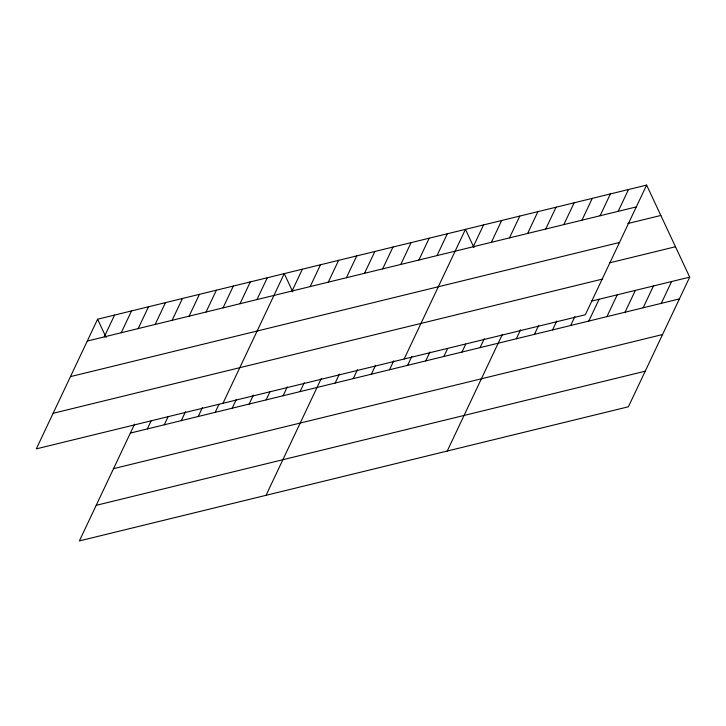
<?xml version="1.0" encoding="UTF-8"?>
<svg xmlns="http://www.w3.org/2000/svg" width="726" height="726" viewBox="0 0 726 726"><rect width="100%" height="100%" fill="white"/><g stroke="black" fill="none" stroke-linecap="round" stroke-linejoin="round"><path stroke-width="1.09" d="M97.593 319.222L36.3 448.877L585.328 314.748L646.621 185.085L97.593 319.222L106.123 337.445M104.245 336.891L114.563 315.075M121.215 332.744L131.533 310.928M138.185 328.606L148.503 306.78M155.155 324.458L165.474 302.633M172.126 320.311L182.444 298.486M134.573 424.147L79.379 540.915L628.407 406.778L689.7 277.123L646.621 185.085M189.096 316.164L199.414 294.348M147.324 428.93L151.072 420.998M206.066 312.017L216.384 290.2M164.294 424.783L168.042 416.851M223.036 307.869L233.345 286.053M181.264 420.635L185.484 411.715M240.007 303.722L250.316 281.906M198.234 416.488L202.454 407.567M256.977 299.584L267.286 277.759M215.205 412.341L218.953 404.409M222.973 403.275L284.256 273.611L292.787 291.834M232.175 408.203L236.395 399.273M292.061 291.008L302.379 269.192M249.145 404.055L253.365 395.125M310.183 286.579L320.493 264.763M266.115 399.908L269.863 391.976M328.297 282.151L338.615 260.335M283.086 395.761L287.305 386.831M346.42 277.731L356.729 255.906M300.056 391.613L304.276 382.693M364.534 273.303L374.852 251.486M266.052 495.304L321.246 378.545M382.656 268.874L392.966 247.058M335.14 383.047L339.36 374.117M400.77 264.445L411.088 242.629M353.263 378.618L357.482 369.688M418.893 260.026L429.202 238.201M371.376 374.189L375.596 365.26M437.007 255.597L447.325 233.781M389.499 369.761L393.719 360.84M404.155 359.007L465.439 229.352L473.969 247.575M407.613 365.341L411.833 356.412M473.243 246.74L483.561 224.924M425.735 360.913L429.955 351.983M491.366 242.321L501.675 220.495M443.849 356.484L447.606 348.553M509.48 237.892L519.798 216.076M461.972 352.056L465.72 344.124M527.602 233.463L537.912 211.647M480.086 347.636L484.306 338.706M545.716 229.035L556.034 207.219M447.234 451.046L502.428 334.278M563.839 224.615L574.148 202.79M516.322 338.779L520.542 329.849M581.953 220.187L592.271 198.37M534.445 334.35L538.665 325.43M600.075 215.758L610.385 193.942M552.559 329.931L556.778 321.001M618.189 211.33L628.507 189.513M570.681 325.502L574.901 316.572M588.795 321.074L599.113 299.257M606.918 316.645L617.227 294.829M625.032 312.216L635.35 290.4M643.145 307.797L653.464 285.971M661.268 303.368L671.586 281.552M87.274 341.038L636.303 206.91M627.799 223.526L660.841 215.459M70.449 376.631L619.487 242.493M609.404 262.894L675.489 246.749M53.125 413.294L602.153 279.156M591.654 301.072L689.7 277.123M130.353 433.077L679.382 298.94M113.528 468.66L662.566 334.532M96.204 505.323L645.232 371.195"/></g></svg>
